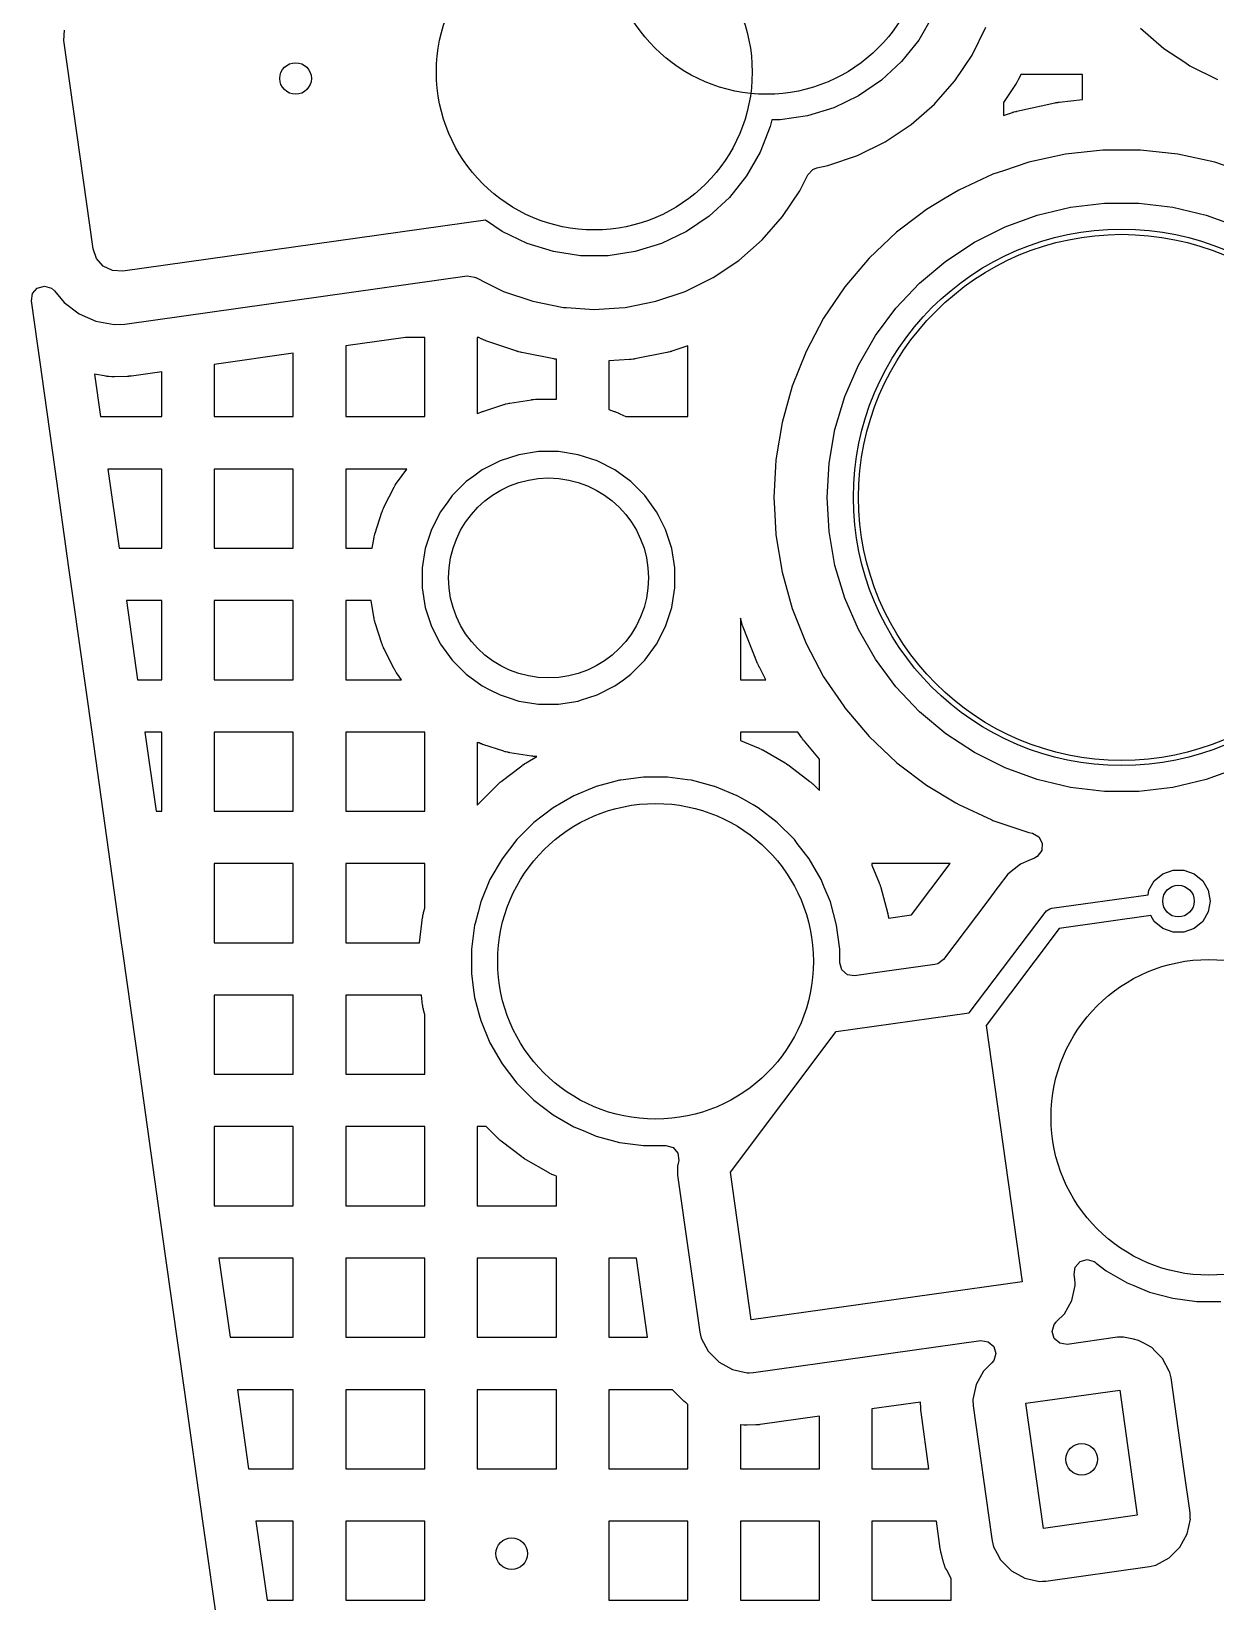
# Model space of a CAD drawing. Extents: x 2.49 to 8.57, y -5.87 to -1.87.
# Drawn here: x 2.625 to 3.068, y -4.273 to -3.685 of the extents above; entities that cross this region are included whole.
import ezdxf

# ---------------------------------------------------------------- set-up
doc = ezdxf.new("R2010")
doc.units = 0
doc.header["$MEASUREMENT"] = 0
doc.layers.add('BLACK', color=7, linetype='CONTINUOUS')

msp = doc.modelspace()

# ---------------------------------------------------------------- linework, layer by layer
at = {"layer": 'BLACK', "linetype": 'CONTINUOUS'}
for p, q in [((2.96195, -3.67931), (2.9568, -3.68823)), ((2.97677, -3.69381), (2.98191, -3.68339)), ((3.03982, -3.68371), (3.04856, -3.69137)), ((2.63699, -3.68835), (2.63721, -3.68452)), ((2.64795, -3.76632), (2.63699, -3.68835)), ((2.9568, -3.68823), (2.95038, -3.69628)), ((2.97032, -3.70347), (2.97677, -3.69381)), ((3.04856, -3.69137), (3.05631, -3.69655)), ((2.95038, -3.69628), (2.94283, -3.70328)), ((2.99504, -3.7011), (2.99422, -3.70277)), ((3.01812, -3.7011), (2.99504, -3.7011)), ((3.01812, -3.71051), (3.01812, -3.7011)), ((3.05631, -3.69655), (3.05821, -3.69782)), ((3.05821, -3.69782), (3.06863, -3.70296)), ((2.94283, -3.70328), (2.93433, -3.70908)), ((2.96324, -3.71154), (2.97032, -3.70347)), ((2.99325, -3.70444), (2.98851, -3.71154)), ((2.99334, -3.7043), (2.99325, -3.70444)), ((2.99351, -3.70403), (2.99334, -3.7043)), ((2.99359, -3.70389), (2.99351, -3.70403)), ((2.99391, -3.70334), (2.99359, -3.70389)), ((2.99399, -3.7032), (2.99391, -3.70334)), ((2.99414, -3.70291), (2.99399, -3.7032)), ((2.99422, -3.70277), (2.99414, -3.70291)), ((2.93433, -3.70908), (2.92505, -3.71355)), ((2.95393, -3.71986), (2.96266, -3.7122)), ((2.96266, -3.7122), (2.96324, -3.71154)), ((2.98851, -3.71154), (2.98851, -3.71644)), ((2.99346, -3.71486), (3.00774, -3.71172)), ((3.00774, -3.71172), (3.00787, -3.71169)), ((3.00787, -3.71169), (3.00813, -3.71164)), ((3.00813, -3.71164), (3.00826, -3.71162)), ((3.00826, -3.71162), (3.00879, -3.71154)), ((3.00879, -3.71154), (3.00892, -3.71152)), ((3.00892, -3.71152), (3.00918, -3.71148)), ((3.00918, -3.71148), (3.00931, -3.71146)), ((3.00931, -3.71146), (3.01812, -3.71051)), ((2.90184, -3.71812), (2.90129, -3.72052)), ((2.90503, -3.71812), (2.90184, -3.71812)), ((2.91521, -3.71659), (2.90503, -3.71812)), ((2.92505, -3.71355), (2.91521, -3.71659)), ((2.98851, -3.71644), (2.99193, -3.71529)), ((2.99193, -3.71529), (2.99205, -3.71525)), ((2.99205, -3.71525), (2.99231, -3.71517)), ((2.99231, -3.71517), (2.99243, -3.71513)), ((2.99243, -3.71513), (2.99295, -3.71499)), ((2.99295, -3.71499), (2.99307, -3.71496)), ((2.99307, -3.71496), (2.99333, -3.71489)), ((2.99333, -3.71489), (2.99346, -3.71486)), ((2.90129, -3.72052), (2.89753, -3.73011)), ((2.94427, -3.72631), (2.95393, -3.71986)), ((2.89753, -3.73011), (2.89238, -3.73903)), ((2.93386, -3.73145), (2.94427, -3.72631)), ((3.0117, -3.73093), (2.99794, -3.73396)), ((3.0257, -3.7294), (3.0117, -3.73093)), ((3.03979, -3.7294), (3.0257, -3.7294)), ((3.0257, -3.7294), (3.0257, -3.7294)), ((3.0538, -3.73093), (3.03979, -3.7294)), ((3.03979, -3.7294), (3.03979, -3.7294)), ((3.06756, -3.73396), (3.0538, -3.73093)), ((2.9153, -3.73863), (2.91716, -3.73661)), ((2.91716, -3.73661), (2.91872, -3.736)), ((2.91872, -3.736), (2.92286, -3.73518)), ((2.92286, -3.73518), (2.93386, -3.73145)), ((2.99794, -3.73396), (2.98854, -3.73712)), ((3.07364, -3.736), (3.06756, -3.73396)), ((2.89238, -3.73903), (2.88596, -3.74708)), ((2.91235, -3.74461), (2.9153, -3.73863)), ((2.98458, -3.73845), (2.97179, -3.74437)), ((2.98854, -3.73712), (2.98458, -3.73845)), ((2.98458, -3.73845), (2.98458, -3.73845)), ((2.98458, -3.73845), (2.98458, -3.73845)), ((2.88596, -3.74708), (2.87841, -3.75408)), ((2.9059, -3.75427), (2.91235, -3.74461)), ((2.96672, -3.74743), (2.95972, -3.75164)), ((2.97179, -3.74437), (2.96672, -3.74743)), ((2.97179, -3.74437), (2.97179, -3.74437)), ((2.87841, -3.75408), (2.8699, -3.75988)), ((2.89824, -3.763), (2.9059, -3.75427)), ((2.95705, -3.75367), (2.9485, -3.76016)), ((2.95972, -3.75164), (2.95705, -3.75367)), ((2.98909, -3.75812), (3.00113, -3.75374)), ((3.00113, -3.75374), (3.01361, -3.75078)), ((3.01361, -3.75078), (3.02634, -3.74929)), ((3.02634, -3.74929), (3.03916, -3.74929)), ((3.03916, -3.74929), (3.05189, -3.75078)), ((3.05189, -3.75078), (3.06437, -3.75374)), ((3.06437, -3.75374), (3.07641, -3.75812)), ((2.79477, -3.75563), (2.65906, -3.7747)), ((2.80101, -3.75988), (2.79477, -3.75563)), ((2.81028, -3.76435), (2.80101, -3.75988)), ((2.8699, -3.75988), (2.86063, -3.76435)), ((2.9485, -3.76016), (2.93827, -3.76985)), ((2.9485, -3.76016), (2.9485, -3.76016)), ((2.97763, -3.76388), (2.98909, -3.75812)), ((2.82012, -3.76738), (2.81028, -3.76435)), ((2.86063, -3.76435), (2.85079, -3.76738)), ((2.88951, -3.77066), (2.89824, -3.763)), ((2.96692, -3.77092), (2.97763, -3.76388)), ((2.64921, -3.76995), (2.64795, -3.76632)), ((2.65177, -3.77281), (2.64921, -3.76995)), ((2.83031, -3.76892), (2.82012, -3.76738)), ((2.8406, -3.76892), (2.83031, -3.76892)), ((2.85079, -3.76738), (2.8406, -3.76892)), ((2.87985, -3.77711), (2.88951, -3.77066)), ((2.93827, -3.76985), (2.92915, -3.78059)), ((2.9571, -3.77916), (2.96692, -3.77092)), ((2.65523, -3.77448), (2.65177, -3.77281)), ((2.65906, -3.7747), (2.65523, -3.77448)), ((2.65986, -3.79449), (2.78791, -3.77649)), ((2.78791, -3.77649), (2.79063, -3.77689)), ((2.79063, -3.77689), (2.79103, -3.7771)), ((2.79103, -3.7771), (2.79106, -3.77711)), ((2.79106, -3.77711), (2.79106, -3.77711)), ((2.79106, -3.77711), (2.79106, -3.77711)), ((2.79106, -3.77711), (2.79106, -3.77711)), ((2.79106, -3.77711), (2.79521, -3.77916)), ((2.86943, -3.78225), (2.87985, -3.77711)), ((2.62486, -3.78581), (2.62526, -3.78309)), ((2.62526, -3.78309), (2.62707, -3.78101)), ((2.62707, -3.78101), (2.62971, -3.78025)), ((2.62971, -3.78025), (2.63235, -3.78103)), ((2.63235, -3.78103), (2.63346, -3.78201)), ((2.63346, -3.78201), (2.63715, -3.78647)), ((2.79521, -3.77916), (2.80147, -3.78225)), ((2.80147, -3.78225), (2.81247, -3.78598)), ((2.85844, -3.78598), (2.86943, -3.78225)), ((2.92915, -3.78059), (2.92124, -3.79225)), ((2.92915, -3.78059), (2.92915, -3.78059)), ((2.9483, -3.78849), (2.9571, -3.77916)), ((2.62724, -3.80268), (2.62486, -3.78581)), ((2.63715, -3.78647), (2.63715, -3.78647)), ((2.63715, -3.78647), (2.63715, -3.78647)), ((2.63715, -3.78647), (2.64267, -3.79063)), ((2.81247, -3.78598), (2.82386, -3.78825)), ((2.82386, -3.78825), (2.82498, -3.78832)), ((2.82498, -3.78832), (2.83545, -3.78901)), ((2.83545, -3.78901), (2.84473, -3.7884)), ((2.83545, -3.78901), (2.83545, -3.78901)), ((2.83545, -3.78901), (2.83545, -3.78901)), ((2.84473, -3.7884), (2.84704, -3.78825)), ((2.84704, -3.78825), (2.85844, -3.78598)), ((2.94065, -3.79877), (2.9483, -3.78849)), ((2.64267, -3.79063), (2.649, -3.7934)), ((2.649, -3.7934), (2.65579, -3.79464)), ((2.65579, -3.79464), (2.65986, -3.79449)), ((2.92124, -3.79225), (2.91465, -3.8047)), ((2.92124, -3.79225), (2.92124, -3.79225)), ((2.76487, -3.79953), (2.74245, -3.80268)), ((2.77205, -3.79953), (2.76487, -3.79953)), ((2.77205, -3.82802), (2.77205, -3.79953)), ((2.79219, -3.79953), (2.79166, -3.79953)), ((2.79166, -3.79953), (2.79166, -3.82802)), ((2.79309, -3.79997), (2.79219, -3.79953)), ((2.79324, -3.80004), (2.79309, -3.79997)), ((2.79353, -3.80018), (2.79324, -3.80004)), ((2.79368, -3.80024), (2.79353, -3.80018)), ((2.79427, -3.80048), (2.79368, -3.80024)), ((2.79442, -3.80054), (2.79427, -3.80048)), ((2.79472, -3.80066), (2.79442, -3.80054)), ((2.79487, -3.80071), (2.79472, -3.80066)), ((2.80647, -3.80465), (2.79487, -3.80071)), ((2.93424, -3.80987), (2.94065, -3.79877)), ((2.62821, -3.8096), (2.62724, -3.80268)), ((2.72284, -3.80543), (2.69323, -3.8096)), ((2.72284, -3.82913), (2.72284, -3.80543)), ((2.74245, -3.80268), (2.74245, -3.82913)), ((2.80663, -3.8047), (2.80647, -3.80465)), ((2.80694, -3.80479), (2.80663, -3.8047)), ((2.80709, -3.80484), (2.80694, -3.80479)), ((2.80771, -3.805), (2.80709, -3.80484)), ((2.80786, -3.80504), (2.80771, -3.805)), ((2.80818, -3.80511), (2.80786, -3.80504)), ((2.80833, -3.80515), (2.80818, -3.80511)), ((2.82035, -3.80754), (2.80833, -3.80515)), ((2.86258, -3.80515), (2.85055, -3.80754)), ((2.86273, -3.80511), (2.86258, -3.80515)), ((2.86304, -3.80504), (2.86273, -3.80511)), ((2.8632, -3.805), (2.86304, -3.80504)), ((2.86382, -3.80484), (2.8632, -3.805)), ((2.86397, -3.80479), (2.86382, -3.80484)), ((2.86428, -3.8047), (2.86397, -3.80479)), ((2.86443, -3.80465), (2.86428, -3.8047)), ((2.87048, -3.8026), (2.86443, -3.80465)), ((2.87048, -3.82913), (2.87048, -3.8026)), ((2.91464, -3.8047), (2.90943, -3.81779)), ((2.91465, -3.8047), (2.91464, -3.8047)), ((2.62872, -3.81324), (2.62821, -3.8096)), ((2.67363, -3.81235), (2.66234, -3.81394)), ((2.67363, -3.82913), (2.67363, -3.81235)), ((2.69323, -3.8096), (2.69323, -3.82913)), ((2.82051, -3.80757), (2.82035, -3.80754)), ((2.82083, -3.80762), (2.82051, -3.80757)), ((2.82099, -3.80764), (2.82083, -3.80762)), ((2.82127, -3.80768), (2.82099, -3.80764)), ((2.82127, -3.8083), (2.82127, -3.80768)), ((2.82127, -3.82261), (2.82127, -3.8083)), ((2.84865, -3.80779), (2.84087, -3.8083)), ((2.84087, -3.8083), (2.84087, -3.8265)), ((2.84881, -3.80778), (2.84865, -3.80779)), ((2.84913, -3.80775), (2.84881, -3.80778)), ((2.84929, -3.80773), (2.84913, -3.80775)), ((2.84992, -3.80764), (2.84929, -3.80773)), ((2.85008, -3.80762), (2.84992, -3.80764)), ((2.8504, -3.80757), (2.85008, -3.80762)), ((2.85055, -3.80754), (2.8504, -3.80757)), ((2.92916, -3.82164), (2.93424, -3.80987)), ((2.63371, -3.84874), (2.62872, -3.81324)), ((2.6528, -3.81403), (2.64852, -3.81324)), ((2.64852, -3.81324), (2.65075, -3.82913)), ((2.65306, -3.81407), (2.6528, -3.81403)), ((2.6536, -3.81413), (2.65306, -3.81407)), ((2.65386, -3.81416), (2.6536, -3.81413)), ((2.65493, -3.81424), (2.65386, -3.81416)), ((2.6552, -3.81425), (2.65493, -3.81424)), ((2.65573, -3.81426), (2.6552, -3.81425)), ((2.656, -3.81425), (2.65573, -3.81426)), ((2.66085, -3.81407), (2.656, -3.81425)), ((2.66097, -3.81406), (2.66085, -3.81407)), ((2.66122, -3.81405), (2.66097, -3.81406)), ((2.66135, -3.81404), (2.66122, -3.81405)), ((2.66184, -3.81399), (2.66135, -3.81404)), ((2.66197, -3.81398), (2.66184, -3.81399)), ((2.66222, -3.81395), (2.66197, -3.81398)), ((2.66234, -3.81394), (2.66222, -3.81395)), ((2.90943, -3.81779), (2.90566, -3.83137)), ((2.90943, -3.81779), (2.90943, -3.81779)), ((2.79375, -3.82715), (2.80156, -3.82461)), ((2.80156, -3.82461), (2.80174, -3.82456)), ((2.80174, -3.82456), (2.80212, -3.82445)), ((2.80212, -3.82445), (2.8023, -3.8244)), ((2.8023, -3.8244), (2.80305, -3.82423)), ((2.80305, -3.82423), (2.80324, -3.82418)), ((2.80324, -3.82418), (2.80362, -3.82411)), ((2.80362, -3.82411), (2.80381, -3.82408)), ((2.80381, -3.82408), (2.81191, -3.82279)), ((2.81191, -3.82279), (2.81211, -3.82276)), ((2.81211, -3.82276), (2.81249, -3.82272)), ((2.81249, -3.82272), (2.81268, -3.8227)), ((2.81268, -3.8227), (2.81345, -3.82264)), ((2.81345, -3.82264), (2.81364, -3.82263)), ((2.81364, -3.82263), (2.81402, -3.82261)), ((2.81402, -3.82261), (2.81422, -3.82261)), ((2.81422, -3.82261), (2.82127, -3.82261)), ((2.92548, -3.83392), (2.92916, -3.82164)), ((2.65075, -3.82913), (2.67363, -3.82913)), ((2.69323, -3.82913), (2.72284, -3.82913)), ((2.74245, -3.82913), (2.77205, -3.82913)), ((2.77205, -3.82913), (2.77205, -3.82802)), ((2.79166, -3.82802), (2.79179, -3.82795)), ((2.79179, -3.82795), (2.79214, -3.82779)), ((2.79214, -3.82779), (2.79232, -3.82771)), ((2.79232, -3.82771), (2.79303, -3.82742)), ((2.79303, -3.82742), (2.79321, -3.82735)), ((2.79321, -3.82735), (2.79357, -3.82721)), ((2.79357, -3.82721), (2.79375, -3.82715)), ((2.84087, -3.8265), (2.84289, -3.82715)), ((2.84289, -3.82715), (2.84307, -3.82721)), ((2.84307, -3.82721), (2.84343, -3.82735)), ((2.84343, -3.82735), (2.84361, -3.82742)), ((2.84361, -3.82742), (2.84432, -3.82771)), ((2.84432, -3.82771), (2.8445, -3.82779)), ((2.8445, -3.82779), (2.84485, -3.82795)), ((2.84485, -3.82795), (2.84502, -3.82803)), ((2.84502, -3.82803), (2.84718, -3.82913)), ((2.84718, -3.82913), (2.87048, -3.82913)), ((2.90566, -3.83137), (2.90338, -3.84527)), ((2.90566, -3.83137), (2.90566, -3.83137)), ((2.92326, -3.84655), (2.92548, -3.83392)), ((2.8146, -3.84222), (2.80725, -3.84338)), ((2.82204, -3.84222), (2.8146, -3.84222)), ((2.8146, -3.84222), (2.8146, -3.84222)), ((2.82939, -3.84338), (2.82204, -3.84222)), ((2.82204, -3.84222), (2.82204, -3.84222)), ((2.80018, -3.84568), (2.79355, -3.84906)), ((2.80725, -3.84338), (2.80018, -3.84568)), ((2.83646, -3.84568), (2.82939, -3.84338)), ((2.84309, -3.84906), (2.83646, -3.84568)), ((2.90324, -3.84782), (2.90262, -3.85934)), ((2.90338, -3.84527), (2.90324, -3.84782)), ((2.90338, -3.84527), (2.90338, -3.84527)), ((2.90338, -3.84527), (2.90338, -3.84527)), ((2.92251, -3.85934), (2.92326, -3.84655)), ((2.63891, -3.88576), (2.63371, -3.84874)), ((2.67363, -3.84874), (2.65351, -3.84874)), ((2.65351, -3.84874), (2.65767, -3.87835)), ((2.67363, -3.87835), (2.67363, -3.84874)), ((2.72284, -3.84874), (2.69323, -3.84874)), ((2.69323, -3.84874), (2.69323, -3.87835)), ((2.72284, -3.87835), (2.72284, -3.84874)), ((2.76526, -3.84874), (2.74245, -3.84874)), ((2.74245, -3.84874), (2.74245, -3.87835)), ((2.76098, -3.85479), (2.76138, -3.85414)), ((2.76138, -3.85414), (2.76148, -3.85397)), ((2.76148, -3.85397), (2.7617, -3.85365)), ((2.7617, -3.85365), (2.76181, -3.8535)), ((2.76181, -3.8535), (2.76526, -3.84874)), ((2.78753, -3.85343), (2.78227, -3.85869)), ((2.79038, -3.85136), (2.78753, -3.85343)), ((2.78753, -3.85343), (2.78753, -3.85343)), ((2.78753, -3.85343), (2.78753, -3.85343)), ((2.79355, -3.84906), (2.79038, -3.85136)), ((2.84911, -3.85343), (2.84309, -3.84906)), ((2.85437, -3.85869), (2.84911, -3.85343)), ((2.75688, -3.86278), (2.7606, -3.85546)), ((2.7606, -3.85546), (2.76069, -3.85529)), ((2.76069, -3.85529), (2.76088, -3.85496)), ((2.76088, -3.85496), (2.76098, -3.85479)), ((2.78227, -3.85869), (2.7806, -3.86098)), ((2.78227, -3.85869), (2.78227, -3.85869)), ((2.78227, -3.85869), (2.78227, -3.85869)), ((2.85874, -3.86471), (2.85437, -3.85869)), ((2.90262, -3.85934), (2.90262, -3.85934)), ((2.90262, -3.85934), (2.90284, -3.86348)), ((2.92326, -3.87214), (2.92251, -3.85934)), ((2.75346, -3.87272), (2.75599, -3.86491)), ((2.75599, -3.86491), (2.75606, -3.86473)), ((2.75606, -3.86473), (2.75619, -3.86437)), ((2.75619, -3.86437), (2.75626, -3.86419)), ((2.75626, -3.86419), (2.75655, -3.86348)), ((2.75655, -3.86348), (2.75663, -3.8633)), ((2.75663, -3.8633), (2.75679, -3.86295)), ((2.75679, -3.86295), (2.75688, -3.86278)), ((2.7779, -3.86471), (2.77452, -3.87134)), ((2.7806, -3.86098), (2.7779, -3.86471)), ((2.85945, -3.86608), (2.85874, -3.86471)), ((2.90284, -3.86348), (2.90336, -3.87308)), ((2.77452, -3.87134), (2.77222, -3.87841)), ((2.86212, -3.87134), (2.85945, -3.86608)), ((2.86334, -3.87508), (2.86212, -3.87134)), ((2.86212, -3.87134), (2.86212, -3.87134)), ((2.86212, -3.87134), (2.86212, -3.87134)), ((2.75238, -3.87835), (2.75292, -3.87496)), ((2.75292, -3.87496), (2.75295, -3.87478)), ((2.75295, -3.87478), (2.75303, -3.8744)), ((2.75303, -3.8744), (2.75307, -3.87421)), ((2.75307, -3.87421), (2.75325, -3.87346)), ((2.75325, -3.87346), (2.75329, -3.87328)), ((2.75329, -3.87328), (2.7534, -3.8729)), ((2.7534, -3.8729), (2.75346, -3.87272)), ((2.86442, -3.87841), (2.86334, -3.87508)), ((2.90336, -3.87308), (2.90338, -3.87341)), ((2.90338, -3.87341), (2.90338, -3.87341)), ((2.90338, -3.87341), (2.90566, -3.88732)), ((2.92548, -3.88477), (2.92326, -3.87214)), ((2.65767, -3.87835), (2.67363, -3.87835)), ((2.69323, -3.87835), (2.72284, -3.87835)), ((2.74245, -3.87835), (2.75238, -3.87835)), ((2.77222, -3.87841), (2.77106, -3.88576)), ((2.86558, -3.88576), (2.86442, -3.87841)), ((2.64063, -3.89795), (2.63891, -3.88576)), ((2.77106, -3.88576), (2.77106, -3.8932)), ((2.86558, -3.8932), (2.86558, -3.88576)), ((2.90566, -3.88732), (2.90566, -3.88732)), ((2.90566, -3.88732), (2.90943, -3.90089)), ((2.92916, -3.89705), (2.92548, -3.88477)), ((2.77106, -3.8932), (2.77222, -3.90055)), ((2.86457, -3.89964), (2.86558, -3.8932)), ((2.64754, -3.94717), (2.64063, -3.89795)), ((2.67363, -3.89795), (2.66042, -3.89795)), ((2.66042, -3.89795), (2.66459, -3.92756)), ((2.67363, -3.92756), (2.67363, -3.89795)), ((2.72284, -3.89795), (2.69323, -3.89795)), ((2.69323, -3.89795), (2.69323, -3.92756)), ((2.72284, -3.92756), (2.72284, -3.89795)), ((2.75196, -3.89795), (2.74245, -3.89795)), ((2.74245, -3.89795), (2.74245, -3.92756)), ((2.75292, -3.90399), (2.75196, -3.89795)), ((2.77222, -3.90055), (2.77452, -3.90762)), ((2.86212, -3.90762), (2.86442, -3.90055)), ((2.86442, -3.90055), (2.86457, -3.89964)), ((2.90943, -3.90089), (2.90943, -3.90089)), ((2.90943, -3.90089), (2.91464, -3.91398)), ((2.93424, -3.90882), (2.92916, -3.89705)), ((2.75295, -3.90418), (2.75292, -3.90399)), ((2.75303, -3.90456), (2.75295, -3.90418)), ((2.75307, -3.90475), (2.75303, -3.90456)), ((2.75325, -3.9055), (2.75307, -3.90475)), ((2.75329, -3.90568), (2.75325, -3.9055)), ((2.7534, -3.90606), (2.75329, -3.90568)), ((2.75346, -3.90624), (2.7534, -3.90606)), ((2.75599, -3.91405), (2.75346, -3.90624)), ((2.89061, -3.9064), (2.89008, -3.90451)), ((2.89008, -3.90451), (2.89008, -3.92756)), ((2.89065, -3.90652), (2.89061, -3.9064)), ((2.89072, -3.90678), (2.89065, -3.90652)), ((2.89077, -3.90691), (2.89072, -3.90678)), ((2.89093, -3.90741), (2.89077, -3.90691)), ((2.77452, -3.90762), (2.77776, -3.91399)), ((2.85874, -3.91425), (2.86212, -3.90762)), ((2.89098, -3.90753), (2.89093, -3.90741)), ((2.89107, -3.90778), (2.89098, -3.90753)), ((2.89112, -3.90791), (2.89107, -3.90778)), ((2.89653, -3.92149), (2.89112, -3.90791)), ((2.94065, -3.91992), (2.93424, -3.90882)), ((2.75606, -3.91423), (2.75599, -3.91405)), ((2.75619, -3.91459), (2.75606, -3.91423)), ((2.75626, -3.91477), (2.75619, -3.91459)), ((2.75655, -3.91548), (2.75626, -3.91477)), ((2.75663, -3.91566), (2.75655, -3.91548)), ((2.75679, -3.91601), (2.75663, -3.91566)), ((2.75688, -3.91618), (2.75679, -3.91601)), ((2.7606, -3.9235), (2.75688, -3.91618)), ((2.77776, -3.91399), (2.7779, -3.91425)), ((2.7779, -3.91425), (2.78227, -3.92027)), ((2.85437, -3.92027), (2.85874, -3.91425)), ((2.91464, -3.91398), (2.91465, -3.91399)), ((2.91465, -3.91399), (2.92124, -3.92643)), ((2.76069, -3.92366), (2.7606, -3.9235)), ((2.76088, -3.924), (2.76069, -3.92366)), ((2.76098, -3.92417), (2.76088, -3.924)), ((2.76138, -3.92482), (2.76098, -3.92417)), ((2.76148, -3.92499), (2.76138, -3.92482)), ((2.78227, -3.92027), (2.78753, -3.92553)), ((2.84911, -3.92553), (2.85437, -3.92027)), ((2.89658, -3.92161), (2.89653, -3.92149)), ((2.89669, -3.92186), (2.89658, -3.92161)), ((2.89674, -3.92198), (2.89669, -3.92186)), ((2.89696, -3.92246), (2.89674, -3.92198)), ((2.89702, -3.92258), (2.89696, -3.92246)), ((2.89714, -3.92282), (2.89702, -3.92258)), ((2.8972, -3.92293), (2.89714, -3.92282)), ((2.89965, -3.92756), (2.8972, -3.92293)), ((2.9483, -3.9302), (2.94065, -3.91992)), ((2.66459, -3.92756), (2.67363, -3.92756)), ((2.69323, -3.92756), (2.72284, -3.92756)), ((2.74245, -3.92756), (2.76333, -3.92756)), ((2.7617, -3.92531), (2.76148, -3.92499)), ((2.76181, -3.92546), (2.7617, -3.92531)), ((2.76333, -3.92756), (2.76181, -3.92546)), ((2.78753, -3.92553), (2.79355, -3.9299)), ((2.79355, -3.9299), (2.79642, -3.93137)), ((2.83646, -3.93328), (2.84309, -3.9299)), ((2.84309, -3.9299), (2.84632, -3.92756)), ((2.84632, -3.92756), (2.84911, -3.92553)), ((2.89008, -3.92756), (2.89965, -3.92756)), ((2.92124, -3.92643), (2.92124, -3.92643)), ((2.92124, -3.92643), (2.92124, -3.92643)), ((2.92124, -3.92643), (2.92873, -3.93748)), ((2.9571, -3.93953), (2.9483, -3.9302)), ((2.79642, -3.93137), (2.80018, -3.93328)), ((2.80018, -3.93328), (2.80018, -3.93328)), ((2.80018, -3.93328), (2.80018, -3.93328)), ((2.80018, -3.93328), (2.80316, -3.93425)), ((2.80316, -3.93425), (2.80725, -3.93558)), ((2.80725, -3.93558), (2.8146, -3.93674)), ((2.82204, -3.93674), (2.82939, -3.93558)), ((2.82939, -3.93558), (2.8303, -3.93528)), ((2.8303, -3.93528), (2.83646, -3.93328)), ((2.8146, -3.93674), (2.8146, -3.93674)), ((2.8146, -3.93674), (2.82204, -3.93674)), ((2.92873, -3.93748), (2.92915, -3.9381)), ((2.92915, -3.9381), (2.92915, -3.9381)), ((2.92915, -3.9381), (2.93827, -3.94884)), ((2.96692, -3.94777), (2.9571, -3.93953)), ((2.65862, -4.02598), (2.64754, -3.94717)), ((2.67363, -3.94717), (2.66734, -3.94717)), ((2.66734, -3.94717), (2.6715, -3.97677)), ((2.67363, -3.97677), (2.67363, -3.94717)), ((2.72284, -3.94717), (2.69323, -3.94717)), ((2.69323, -3.94717), (2.69323, -3.97677)), ((2.72284, -3.97677), (2.72284, -3.94717)), ((2.77205, -3.94717), (2.74245, -3.94717)), ((2.74245, -3.94717), (2.74245, -3.97677)), ((2.77205, -3.95026), (2.77205, -3.94717)), ((2.91161, -3.94717), (2.89008, -3.94717)), ((2.89008, -3.94717), (2.89008, -3.95026)), ((2.91307, -3.94932), (2.91161, -3.94717)), ((2.97763, -3.95481), (2.96692, -3.94777)), ((2.77205, -3.97452), (2.77205, -3.95026)), ((2.79179, -3.95101), (2.79166, -3.95094)), ((2.79166, -3.95094), (2.79166, -3.97452)), ((2.79214, -3.95117), (2.79179, -3.95101)), ((2.79232, -3.95125), (2.79214, -3.95117)), ((2.79303, -3.95154), (2.79232, -3.95125)), ((2.79321, -3.95161), (2.79303, -3.95154)), ((2.79357, -3.95175), (2.79321, -3.95161)), ((2.79375, -3.95181), (2.79357, -3.95175)), ((2.80156, -3.95435), (2.79375, -3.95181)), ((2.89008, -3.95026), (2.89671, -3.95301)), ((2.89671, -3.95301), (2.89685, -3.95307)), ((2.89685, -3.95307), (2.89715, -3.9532)), ((2.89715, -3.9532), (2.89729, -3.95327)), ((2.89729, -3.95327), (2.89787, -3.95356)), ((2.89787, -3.95356), (2.89801, -3.95363)), ((2.89801, -3.95363), (2.89829, -3.95378)), ((2.89829, -3.95378), (2.89843, -3.95386)), ((2.89843, -3.95386), (2.90681, -3.9587)), ((2.91315, -3.94943), (2.91307, -3.94932)), ((2.9133, -3.94964), (2.91315, -3.94943)), ((2.91338, -3.94975), (2.9133, -3.94964)), ((2.9137, -3.95017), (2.91338, -3.94975)), ((2.91378, -3.95028), (2.9137, -3.95017)), ((2.91395, -3.95048), (2.91378, -3.95028)), ((2.91404, -3.95059), (2.91395, -3.95048)), ((2.91969, -3.95724), (2.91404, -3.95059)), ((2.93827, -3.94884), (2.93827, -3.94884)), ((2.93827, -3.94884), (2.9485, -3.95853)), ((2.80063, -3.96566), (2.80831, -3.95977)), ((2.80174, -3.9544), (2.80156, -3.95435)), ((2.80212, -3.95451), (2.80174, -3.9544)), ((2.8023, -3.95455), (2.80212, -3.95451)), ((2.80305, -3.95473), (2.8023, -3.95455)), ((2.80324, -3.95478), (2.80305, -3.95473)), ((2.80362, -3.95485), (2.80324, -3.95478)), ((2.80381, -3.95488), (2.80362, -3.95485)), ((2.81191, -3.95617), (2.80381, -3.95488)), ((2.80831, -3.95977), (2.80844, -3.95967)), ((2.80844, -3.95967), (2.8087, -3.95948)), ((2.8087, -3.95948), (2.80883, -3.95939)), ((2.80883, -3.95939), (2.80937, -3.95903)), ((2.80937, -3.95903), (2.8095, -3.95895)), ((2.8095, -3.95895), (2.80977, -3.95878)), ((2.80977, -3.95878), (2.80991, -3.9587)), ((2.80991, -3.9587), (2.81398, -3.95634)), ((2.81211, -3.9562), (2.81191, -3.95617)), ((2.81249, -3.95624), (2.81211, -3.9562)), ((2.81268, -3.95626), (2.81249, -3.95624)), ((2.81345, -3.95632), (2.81268, -3.95626)), ((2.81364, -3.95633), (2.81345, -3.95632)), ((2.81398, -3.95634), (2.81364, -3.95633)), ((2.90681, -3.9587), (2.90695, -3.95878)), ((2.90695, -3.95878), (2.90722, -3.95895)), ((2.90722, -3.95895), (2.90736, -3.95903)), ((2.90736, -3.95903), (2.90789, -3.95939)), ((2.90789, -3.95939), (2.90802, -3.95948)), ((2.90802, -3.95948), (2.90828, -3.95967)), ((2.90828, -3.95967), (2.90841, -3.95977)), ((2.90841, -3.95977), (2.91609, -3.96566)), ((2.91969, -3.96908), (2.91969, -3.95724)), ((2.9485, -3.95853), (2.9485, -3.95853)), ((2.9485, -3.95853), (2.9485, -3.95853)), ((2.9485, -3.95853), (2.94914, -3.95901)), ((2.94914, -3.95901), (2.95972, -3.96705)), ((2.98909, -3.96056), (2.97763, -3.95481)), ((2.80026, -3.96596), (2.80051, -3.96575)), ((2.80051, -3.96575), (2.80063, -3.96566)), ((2.84489, -3.9652), (2.8412, -3.96619)), ((2.84532, -3.96515), (2.84489, -3.9652)), ((2.85384, -3.96402), (2.84532, -3.96515)), ((2.86288, -3.96402), (2.85384, -3.96402)), ((2.85384, -3.96402), (2.85384, -3.96402)), ((2.87034, -3.96501), (2.86288, -3.96402)), ((2.86288, -3.96402), (2.86288, -3.96402)), ((2.87184, -3.9652), (2.87034, -3.96501)), ((2.88035, -3.96749), (2.87184, -3.9652)), ((2.91609, -3.96566), (2.91621, -3.96575)), ((2.91621, -3.96575), (2.91646, -3.96596)), ((3.00113, -3.96495), (2.98909, -3.96056)), ((3.01361, -3.96791), (3.00113, -3.96495)), ((3.06437, -3.96495), (3.05189, -3.96791)), ((3.07641, -3.96056), (3.06437, -3.96495)), ((2.79235, -3.97377), (2.79919, -3.96692)), ((2.79919, -3.96692), (2.7993, -3.96681)), ((2.7993, -3.96681), (2.79954, -3.96659)), ((2.79954, -3.96659), (2.79966, -3.96649)), ((2.79966, -3.96649), (2.80014, -3.96606)), ((2.80014, -3.96606), (2.80026, -3.96596)), ((2.82781, -3.971), (2.81999, -3.97552)), ((2.82782, -3.971), (2.82781, -3.971)), ((2.83616, -3.96754), (2.82782, -3.971)), ((2.8412, -3.96619), (2.83616, -3.96754)), ((2.88056, -3.96754), (2.88035, -3.96749)), ((2.88891, -3.971), (2.88056, -3.96754)), ((2.89071, -3.97204), (2.88891, -3.971)), ((2.88891, -3.971), (2.88891, -3.971)), ((2.91646, -3.96596), (2.91658, -3.96606)), ((2.91658, -3.96606), (2.91707, -3.96649)), ((2.91707, -3.96649), (2.91719, -3.96659)), ((2.91719, -3.96659), (2.91742, -3.96681)), ((2.91742, -3.96681), (2.91754, -3.96692)), ((2.91754, -3.96692), (2.91969, -3.96908)), ((2.95972, -3.96705), (2.97065, -3.97363)), ((3.02634, -3.96939), (3.01361, -3.96791)), ((3.03916, -3.96939), (3.02634, -3.96939)), ((3.05189, -3.96791), (3.03916, -3.96939)), ((2.6715, -3.97677), (2.67363, -3.97677)), ((2.69323, -3.97677), (2.72284, -3.97677)), ((2.74245, -3.97677), (2.77205, -3.97677)), ((2.77205, -3.97677), (2.77205, -3.97452)), ((2.79166, -3.97452), (2.79191, -3.97424)), ((2.79191, -3.97424), (2.79201, -3.97412)), ((2.79201, -3.97412), (2.79223, -3.97388)), ((2.79223, -3.97388), (2.79235, -3.97377)), ((2.81999, -3.97552), (2.81282, -3.98102)), ((2.89484, -3.97443), (2.89071, -3.97204)), ((2.89673, -3.97552), (2.89484, -3.97443)), ((2.9039, -3.98102), (2.89673, -3.97552)), ((2.97065, -3.97363), (2.97179, -3.97432)), ((2.97179, -3.97432), (2.97179, -3.97432)), ((2.97179, -3.97432), (2.98419, -3.98005)), ((2.81282, -3.98102), (2.80644, -3.9874)), ((2.91029, -3.9874), (2.9039, -3.98102)), ((2.9039, -3.98102), (2.9039, -3.98102)), ((2.98419, -3.98005), (2.98458, -3.98023)), ((2.98458, -3.98023), (2.99794, -3.98473)), ((2.80644, -3.9874), (2.80094, -3.99457)), ((2.91139, -3.98884), (2.91029, -3.9874)), ((2.91029, -3.9874), (2.91029, -3.9874)), ((2.91029, -3.9874), (2.91029, -3.9874)), ((2.91579, -3.99457), (2.91139, -3.98884)), ((2.99794, -3.98473), (2.99931, -3.98503)), ((2.99931, -3.98503), (3.00172, -3.98636)), ((3.00172, -3.98636), (3.00303, -3.98878)), ((3.00303, -3.98878), (3.00283, -3.99152)), ((2.80094, -3.99457), (2.79642, -4.00239)), ((2.9172, -3.99701), (2.91579, -3.99457)), ((2.91579, -3.99457), (2.91579, -3.99457)), ((2.91579, -3.99457), (2.91579, -3.99457)), ((2.99796, -3.99523), (2.99509, -3.99645)), ((3.00016, -3.9943), (2.99796, -3.99523)), ((2.99796, -3.99523), (2.99796, -3.99523)), ((3.00117, -3.99372), (3.00016, -3.9943)), ((3.00283, -3.99152), (3.00117, -3.99372)), ((2.72284, -3.99638), (2.69323, -3.99638)), ((2.69323, -3.99638), (2.69323, -4.02598)), ((2.72284, -4.02598), (2.72284, -3.99638)), ((2.77205, -3.99638), (2.74245, -3.99638)), ((2.74245, -3.99638), (2.74245, -4.02598)), ((2.77205, -4.01302), (2.77205, -3.99638)), ((2.9203, -4.00239), (2.9172, -3.99701)), ((2.96858, -3.99638), (2.9393, -3.99638)), ((2.9393, -3.99638), (2.9393, -3.99701)), ((2.9393, -3.99701), (2.942, -4.00353)), ((2.95412, -4.01557), (2.96858, -3.99638)), ((2.99019, -4.00028), (2.98655, -4.00511)), ((2.99489, -3.99661), (2.99019, -4.00028)), ((2.99019, -4.00028), (2.99019, -4.00028)), ((2.99509, -3.99645), (2.99489, -3.99661)), ((2.99509, -3.99645), (2.99509, -3.99645)), ((2.99509, -3.99645), (2.99509, -3.99645)), ((3.04493, -4.00283), (3.04808, -4.00019)), ((3.04808, -4.00019), (3.05193, -3.99879)), ((3.05193, -3.99879), (3.05603, -3.99879)), ((3.05603, -3.99879), (3.05989, -4.00019)), ((3.05989, -4.00019), (3.06303, -4.00283)), ((2.79642, -4.00239), (2.79296, -4.01074)), ((2.79642, -4.00239), (2.79642, -4.00239)), ((2.92144, -4.00515), (2.9203, -4.00239)), ((2.9203, -4.00239), (2.9203, -4.00239)), ((2.9203, -4.00239), (2.9203, -4.00239)), ((2.92376, -4.01074), (2.92144, -4.00515)), ((2.942, -4.00353), (2.94206, -4.00368)), ((2.94206, -4.00368), (2.94217, -4.00398)), ((2.94217, -4.00398), (2.94222, -4.00413)), ((2.94222, -4.00413), (2.94243, -4.00474)), ((2.94243, -4.00474), (2.94248, -4.00489)), ((2.94248, -4.00489), (2.94257, -4.0052)), ((2.94257, -4.0052), (2.94262, -4.00536)), ((2.94262, -4.00536), (2.94512, -4.0147)), ((2.98644, -4.00525), (2.98266, -4.01028)), ((2.98645, -4.00525), (2.98644, -4.00525)), ((2.98644, -4.00525), (2.98644, -4.00525)), ((2.98655, -4.00512), (2.98645, -4.00525)), ((2.98655, -4.00511), (2.98655, -4.00512)), ((3.04259, -4.00804), (3.04288, -4.00638)), ((3.04288, -4.00638), (3.04493, -4.00283)), ((3.06303, -4.00283), (3.06508, -4.00638)), ((3.06508, -4.00638), (3.06579, -4.01042)), ((2.79296, -4.01074), (2.79194, -4.01454)), ((2.9261, -4.01947), (2.92376, -4.01074)), ((2.98266, -4.01028), (2.96611, -4.03224)), ((3.00665, -4.01309), (3.04259, -4.00804)), ((3.06579, -4.01042), (3.06508, -4.01446)), ((2.76999, -4.02598), (2.77123, -4.01659)), ((2.77123, -4.01659), (2.77125, -4.01643)), ((2.77125, -4.01643), (2.7713, -4.01611)), ((2.7713, -4.01611), (2.77133, -4.01596)), ((2.77133, -4.01596), (2.77146, -4.01533)), ((2.77146, -4.01533), (2.77149, -4.01517)), ((2.77149, -4.01517), (2.77156, -4.01486)), ((2.77156, -4.01486), (2.7716, -4.0147)), ((2.7716, -4.0147), (2.77205, -4.01302)), ((2.79081, -4.01876), (2.79062, -4.01947)), ((2.79194, -4.01454), (2.79081, -4.01876)), ((2.94512, -4.0147), (2.94516, -4.01486)), ((2.94516, -4.01486), (2.94523, -4.01517)), ((2.94523, -4.01517), (2.94527, -4.01533)), ((2.94527, -4.01533), (2.94539, -4.01596)), ((2.94539, -4.01596), (2.94542, -4.01611)), ((2.94542, -4.01611), (2.94547, -4.01643)), ((2.94547, -4.01643), (2.9455, -4.01659)), ((2.9455, -4.01659), (2.94552, -4.01678)), ((2.94552, -4.01678), (2.95412, -4.01557)), ((2.97572, -4.05223), (3.00405, -4.01462)), ((3.00405, -4.01462), (3.00458, -4.01406)), ((3.00458, -4.01406), (3.0059, -4.01328)), ((3.0059, -4.01328), (3.00665, -4.01309)), ((3.04368, -4.01584), (3.00936, -4.02067)), ((3.04493, -4.01801), (3.04368, -4.01584)), ((3.04808, -4.02065), (3.04493, -4.01801)), ((3.06303, -4.01801), (3.05989, -4.02065)), ((3.06508, -4.01446), (3.06303, -4.01801)), ((2.79062, -4.01947), (2.78944, -4.02842)), ((2.79062, -4.01947), (2.79062, -4.01947)), ((2.92716, -4.02751), (2.9261, -4.01947)), ((3.00936, -4.02067), (2.982, -4.05697)), ((3.05193, -4.02205), (3.04808, -4.02065)), ((3.05603, -4.02205), (3.05193, -4.02205)), ((3.05989, -4.02065), (3.05603, -4.02205)), ((2.65896, -4.02842), (2.65862, -4.02598)), ((2.66554, -4.0752), (2.65896, -4.02842)), ((2.69323, -4.02598), (2.72284, -4.02598)), ((2.74245, -4.02598), (2.76999, -4.02598)), ((2.78944, -4.02842), (2.78944, -4.03746)), ((2.92728, -4.02842), (2.92716, -4.02751)), ((2.92728, -4.03352), (2.92728, -4.02842)), ((2.92728, -4.02842), (2.92728, -4.02842)), ((2.92805, -4.03615), (2.92728, -4.03352)), ((2.93012, -4.03796), (2.92805, -4.03615)), ((2.96289, -4.03413), (2.94315, -4.03691)), ((2.9639, -4.03388), (2.96289, -4.03413)), ((2.96611, -4.03224), (2.9639, -4.03388)), ((2.78944, -4.03746), (2.79014, -4.04273)), ((2.93284, -4.03836), (2.93012, -4.03796)), ((2.94315, -4.03691), (2.93284, -4.03836)), ((2.72284, -4.04559), (2.69323, -4.04559)), ((2.69323, -4.04559), (2.69323, -4.0752)), ((2.72284, -4.0752), (2.72284, -4.04559)), ((2.77074, -4.04559), (2.74245, -4.04559)), ((2.74245, -4.04559), (2.74245, -4.0752)), ((2.77123, -4.04929), (2.77074, -4.04559)), ((2.79014, -4.04273), (2.79062, -4.04642)), ((2.79062, -4.04642), (2.79237, -4.05295)), ((2.77125, -4.04945), (2.77123, -4.04929)), ((2.7713, -4.04977), (2.77125, -4.04945)), ((2.77133, -4.04993), (2.7713, -4.04977)), ((2.77146, -4.05056), (2.77133, -4.04993)), ((2.77149, -4.05071), (2.77146, -4.05056)), ((2.77156, -4.05102), (2.77149, -4.05071)), ((2.7716, -4.05118), (2.77156, -4.05102)), ((2.77205, -4.05286), (2.7716, -4.05118)), ((2.77205, -4.0752), (2.77205, -4.05286)), ((2.79237, -4.05295), (2.79296, -4.05514)), ((2.92598, -4.05922), (2.97572, -4.05223)), ((2.79296, -4.05514), (2.79642, -4.06349)), ((2.88634, -4.11182), (2.92598, -4.05922)), ((2.982, -4.05697), (2.99547, -4.15282)), ((2.79642, -4.06349), (2.79642, -4.06349)), ((2.79642, -4.06349), (2.80094, -4.07131)), ((2.80094, -4.07131), (2.80644, -4.07848)), ((2.67245, -4.12441), (2.66554, -4.0752)), ((2.69323, -4.0752), (2.72284, -4.0752)), ((2.74245, -4.0752), (2.77205, -4.0752)), ((2.80644, -4.07848), (2.80644, -4.07848)), ((2.80644, -4.07848), (2.81282, -4.08487)), ((2.81282, -4.08487), (2.81282, -4.08487)), ((2.81282, -4.08487), (2.81999, -4.09037)), ((2.72284, -4.0948), (2.69323, -4.0948)), ((2.69323, -4.0948), (2.69323, -4.12441)), ((2.72284, -4.12441), (2.72284, -4.0948)), ((2.77205, -4.0948), (2.74245, -4.0948)), ((2.74245, -4.0948), (2.74245, -4.12441)), ((2.77205, -4.12441), (2.77205, -4.0948)), ((2.79503, -4.0948), (2.79166, -4.0948)), ((2.79166, -4.0948), (2.79166, -4.12441)), ((2.79919, -4.09896), (2.79503, -4.0948)), ((2.81999, -4.09037), (2.81999, -4.09037)), ((2.81999, -4.09037), (2.81999, -4.09037)), ((2.81999, -4.09037), (2.82782, -4.09488)), ((2.82782, -4.09488), (2.82782, -4.09488)), ((2.82782, -4.09488), (2.82782, -4.09488)), ((2.82782, -4.09488), (2.83127, -4.09631)), ((2.7993, -4.09907), (2.79919, -4.09896)), ((2.79954, -4.09929), (2.7993, -4.09907)), ((2.79966, -4.0994), (2.79954, -4.09929)), ((2.80014, -4.09982), (2.79966, -4.0994)), ((2.80026, -4.09992), (2.80014, -4.09982)), ((2.80051, -4.10013), (2.80026, -4.09992)), ((2.80063, -4.10023), (2.80051, -4.10013)), ((2.80831, -4.10612), (2.80063, -4.10023)), ((2.83127, -4.09631), (2.83616, -4.09834)), ((2.83616, -4.09834), (2.84489, -4.10068)), ((2.84489, -4.10068), (2.85384, -4.10186)), ((2.80844, -4.10621), (2.80831, -4.10612)), ((2.8087, -4.1064), (2.80844, -4.10621)), ((2.80883, -4.10649), (2.8087, -4.1064)), ((2.80937, -4.10685), (2.80883, -4.10649)), ((2.8095, -4.10693), (2.80937, -4.10685)), ((2.80977, -4.1071), (2.8095, -4.10693)), ((2.85384, -4.10186), (2.85385, -4.10186)), ((2.85385, -4.10186), (2.86226, -4.10186)), ((2.86226, -4.10186), (2.8649, -4.10263)), ((2.8649, -4.10263), (2.8667, -4.10471)), ((2.8667, -4.10471), (2.8671, -4.10744)), ((2.80991, -4.10719), (2.80977, -4.1071)), ((2.81829, -4.11202), (2.80991, -4.10719)), ((2.81843, -4.1121), (2.81829, -4.11202)), ((2.81871, -4.11225), (2.81843, -4.1121)), ((2.81886, -4.11233), (2.81871, -4.11225)), ((2.81943, -4.11261), (2.81886, -4.11233)), ((2.81958, -4.11268), (2.81943, -4.11261)), ((2.81987, -4.11281), (2.81958, -4.11268)), ((2.82002, -4.11287), (2.81987, -4.11281)), ((2.86699, -4.10796), (2.86656, -4.10963)), ((2.86656, -4.10963), (2.86661, -4.11297)), ((2.8671, -4.10744), (2.86699, -4.10796)), ((2.89411, -4.16707), (2.88634, -4.11182)), ((2.82127, -4.11339), (2.82002, -4.11287)), ((2.82127, -4.12441), (2.82127, -4.11339)), ((2.86661, -4.11297), (2.87486, -4.17168)), ((2.67521, -4.14402), (2.67245, -4.12441)), ((2.69323, -4.12441), (2.72284, -4.12441)), ((2.74245, -4.12441), (2.77205, -4.12441)), ((2.79166, -4.12441), (2.82127, -4.12441)), ((2.68212, -4.19323), (2.67521, -4.14402)), ((2.72284, -4.14402), (2.69501, -4.14402)), ((2.69501, -4.14402), (2.69917, -4.17362)), ((2.72284, -4.17362), (2.72284, -4.14402)), ((2.77205, -4.14402), (2.74245, -4.14402)), ((2.74245, -4.14402), (2.74245, -4.17362)), ((2.77205, -4.17362), (2.77205, -4.14402)), ((2.82127, -4.14402), (2.79166, -4.14402)), ((2.79166, -4.14402), (2.79166, -4.17362)), ((2.82127, -4.17362), (2.82127, -4.14402)), ((2.85117, -4.14402), (2.84087, -4.14402)), ((2.84087, -4.14402), (2.84087, -4.17362)), ((2.85533, -4.17362), (2.85117, -4.14402)), ((3.01499, -4.15008), (3.01539, -4.14736)), ((3.01539, -4.14736), (3.0172, -4.14529)), ((3.0172, -4.14529), (3.01984, -4.14452)), ((3.01984, -4.14452), (3.02247, -4.1453)), ((3.02247, -4.1453), (3.02279, -4.14553)), ((3.02279, -4.14553), (3.02318, -4.14583)), ((3.02318, -4.14583), (3.02698, -4.14874)), ((2.99547, -4.15282), (2.89411, -4.16707)), ((3.01525, -4.15194), (3.01499, -4.15008)), ((3.0153, -4.15339), (3.01525, -4.15194)), ((3.01532, -4.15421), (3.0153, -4.15339)), ((3.02698, -4.14874), (3.02698, -4.14874)), ((3.02698, -4.14874), (3.02698, -4.14874)), ((3.02698, -4.14874), (3.0348, -4.15326)), ((3.0348, -4.15326), (3.0348, -4.15326)), ((3.0348, -4.15326), (3.0348, -4.15326)), ((3.0348, -4.15326), (3.03733, -4.1543)), ((3.01137, -4.1648), (3.0141, -4.15984)), ((3.0141, -4.15984), (3.01533, -4.1543)), ((3.01533, -4.1543), (3.01532, -4.15421)), ((3.03733, -4.1543), (3.04315, -4.15672)), ((3.04315, -4.15672), (3.05188, -4.15905)), ((3.05188, -4.15905), (3.06083, -4.16023)), ((3.00838, -4.16777), (3.01137, -4.1648)), ((3.06083, -4.16023), (3.06083, -4.16023)), ((3.06083, -4.16023), (3.06987, -4.16023)), ((3.00673, -4.17143), (3.00752, -4.16879)), ((3.0075, -4.17407), (3.00673, -4.17143)), ((3.00752, -4.16879), (3.00817, -4.16798)), ((3.00817, -4.16798), (3.00838, -4.16777)), ((2.69917, -4.17362), (2.72284, -4.17362)), ((2.74245, -4.17362), (2.77205, -4.17362)), ((2.79166, -4.17362), (2.82127, -4.17362)), ((2.84087, -4.17362), (2.85533, -4.17362)), ((2.87486, -4.17168), (2.87486, -4.17168)), ((2.87486, -4.17168), (2.87543, -4.17396)), ((2.87543, -4.17396), (2.87807, -4.17883)), ((2.89498, -4.18684), (2.98008, -4.17488)), ((2.98008, -4.17488), (2.98281, -4.17528)), ((2.98281, -4.17528), (2.98488, -4.17709)), ((2.98488, -4.17709), (2.98565, -4.17973)), ((3.00957, -4.17588), (3.0075, -4.17407)), ((3.01229, -4.17628), (3.00957, -4.17588)), ((3.03111, -4.17363), (3.01229, -4.17628)), ((3.03112, -4.17363), (3.03111, -4.17363)), ((3.03347, -4.17356), (3.03112, -4.17363)), ((3.03716, -4.17437), (3.03347, -4.17356)), ((3.03347, -4.17356), (3.03347, -4.17356)), ((3.03901, -4.17478), (3.03716, -4.17437)), ((3.04101, -4.17588), (3.03901, -4.17478)), ((3.04397, -4.17751), (3.04101, -4.17588)), ((2.87807, -4.17883), (2.87813, -4.17895)), ((2.87813, -4.17895), (2.88213, -4.18297)), ((2.88213, -4.18297), (2.88709, -4.1857)), ((2.9842, -4.18318), (2.981, -4.18636)), ((2.98486, -4.18237), (2.9842, -4.18318)), ((2.98565, -4.17973), (2.98486, -4.18237)), ((3.04523, -4.17878), (3.04397, -4.17751)), ((3.04397, -4.17751), (3.04397, -4.17751)), ((3.04397, -4.17751), (3.04397, -4.17751)), ((3.04797, -4.18153), (3.04523, -4.17878)), ((3.05067, -4.18651), (3.04797, -4.18153)), ((2.88709, -4.1857), (2.89263, -4.18692)), ((2.89263, -4.18692), (2.89336, -4.18689)), ((2.89263, -4.18692), (2.89263, -4.18692)), ((2.89263, -4.18692), (2.89263, -4.18692)), ((2.89336, -4.18689), (2.89498, -4.18684)), ((2.981, -4.18636), (2.97827, -4.19132)), ((2.981, -4.18636), (2.981, -4.18636)), ((3.05075, -4.18684), (3.05067, -4.18651)), ((3.05067, -4.18651), (3.05067, -4.18651)), ((3.05067, -4.18651), (3.05067, -4.18651)), ((3.05124, -4.1888), (3.05075, -4.18684)), ((3.05602, -4.22284), (3.05124, -4.1888)), ((2.68904, -4.24244), (2.68212, -4.19323)), ((2.72284, -4.19323), (2.70192, -4.19323)), ((2.70192, -4.19323), (2.70608, -4.22284)), ((2.72284, -4.22284), (2.72284, -4.19323)), ((2.77205, -4.19323), (2.74245, -4.19323)), ((2.74245, -4.19323), (2.74245, -4.22284)), ((2.77205, -4.22284), (2.77205, -4.19323)), ((2.82127, -4.19323), (2.79166, -4.19323)), ((2.79166, -4.19323), (2.79166, -4.22284)), ((2.82127, -4.22284), (2.82127, -4.19323)), ((2.86469, -4.19323), (2.84087, -4.19323)), ((2.84087, -4.19323), (2.84087, -4.22284)), ((2.86871, -4.19728), (2.86469, -4.19323)), ((2.97827, -4.19132), (2.97705, -4.19686)), ((2.97827, -4.19132), (2.97827, -4.19132)), ((2.9969, -4.19834), (3.03199, -4.19341)), ((3.03199, -4.19341), (3.03857, -4.24019)), ((2.86897, -4.19752), (2.86871, -4.19728)), ((2.8695, -4.19798), (2.86897, -4.19752)), ((2.86977, -4.1982), (2.8695, -4.19798)), ((2.87048, -4.19874), (2.86977, -4.1982)), ((2.87048, -4.20041), (2.87048, -4.19874)), ((2.87048, -4.20637), (2.87048, -4.20041)), ((2.95747, -4.19786), (2.9393, -4.20041)), ((2.9393, -4.20041), (2.9393, -4.22284)), ((2.95754, -4.20012), (2.95747, -4.19786)), ((2.95755, -4.20025), (2.95754, -4.20012)), ((2.95756, -4.20051), (2.95755, -4.20025)), ((2.95757, -4.20064), (2.95756, -4.20051)), ((2.95762, -4.20116), (2.95757, -4.20064)), ((2.97705, -4.19686), (2.97705, -4.19686)), ((2.97705, -4.19686), (2.97713, -4.19922)), ((2.97713, -4.19922), (2.97713, -4.19922)), ((2.97713, -4.19922), (2.97713, -4.19922)), ((2.97713, -4.19922), (2.98401, -4.24816)), ((3.00348, -4.24512), (2.9969, -4.19834)), ((2.87048, -4.22284), (2.87048, -4.20637)), ((2.89021, -4.20638), (2.89008, -4.20637)), ((2.89008, -4.20637), (2.89008, -4.22284)), ((2.89143, -4.2065), (2.89021, -4.20638)), ((2.89173, -4.20652), (2.89143, -4.2065)), ((2.89235, -4.20654), (2.89173, -4.20652)), ((2.89265, -4.20653), (2.89235, -4.20654)), ((2.89588, -4.20643), (2.89265, -4.20653)), ((2.89602, -4.20642), (2.89588, -4.20643)), ((2.89628, -4.20641), (2.89602, -4.20642)), ((2.89641, -4.2064), (2.89628, -4.20641)), ((2.89693, -4.20635), (2.89641, -4.2064)), ((2.89706, -4.20634), (2.89693, -4.20635)), ((2.89732, -4.20631), (2.89706, -4.20634)), ((2.89745, -4.20629), (2.89732, -4.20631)), ((2.91969, -4.20317), (2.89745, -4.20629)), ((2.91969, -4.22284), (2.91969, -4.20317)), ((2.95763, -4.20129), (2.95762, -4.20116)), ((2.95766, -4.20156), (2.95763, -4.20129)), ((2.95768, -4.20169), (2.95766, -4.20156)), ((2.96065, -4.22284), (2.95768, -4.20169)), ((2.70608, -4.22284), (2.72284, -4.22284)), ((2.74245, -4.22284), (2.77205, -4.22284)), ((2.79166, -4.22284), (2.82127, -4.22284)), ((2.84087, -4.22284), (2.87048, -4.22284)), ((2.89008, -4.22284), (2.91969, -4.22284)), ((2.9393, -4.22284), (2.96065, -4.22284)), ((3.05834, -4.23932), (3.05602, -4.22284)), ((3.03857, -4.24019), (3.00348, -4.24512)), ((3.0572, -4.24721), (3.05842, -4.24168)), ((3.05841, -4.24151), (3.05834, -4.23932)), ((3.05834, -4.23932), (3.05834, -4.23932)), ((3.05842, -4.24168), (3.05841, -4.24151)), ((2.69596, -4.29165), (2.68904, -4.24244)), ((2.72284, -4.24244), (2.70884, -4.24244)), ((2.70884, -4.24244), (2.713, -4.27205)), ((2.72284, -4.27205), (2.72284, -4.24244)), ((2.77205, -4.24244), (2.74245, -4.24244)), ((2.74245, -4.24244), (2.74245, -4.27205)), ((2.77205, -4.27205), (2.77205, -4.24244)), ((2.87048, -4.24244), (2.84087, -4.24244)), ((2.84087, -4.24244), (2.84087, -4.27205)), ((2.87048, -4.27205), (2.87048, -4.24244)), ((2.91969, -4.24244), (2.89008, -4.24244)), ((2.89008, -4.24244), (2.89008, -4.27205)), ((2.91969, -4.27205), (2.91969, -4.24244)), ((2.9634, -4.24244), (2.9393, -4.24244)), ((2.9393, -4.24244), (2.9393, -4.27205)), ((2.96485, -4.25272), (2.9634, -4.24244)), ((3.05446, -4.25217), (3.0572, -4.24721)), ((2.96487, -4.25285), (2.96485, -4.25272)), ((2.96491, -4.25311), (2.96487, -4.25285)), ((2.96493, -4.25324), (2.96491, -4.25311)), ((2.96504, -4.25375), (2.96493, -4.25324)), ((2.96506, -4.25388), (2.96504, -4.25375)), ((2.98401, -4.24816), (2.98423, -4.24973)), ((2.98423, -4.24973), (2.9848, -4.25202)), ((2.9848, -4.25202), (2.9848, -4.25202)), ((2.9848, -4.25202), (2.9848, -4.25202)), ((2.9848, -4.25202), (2.98616, -4.25453)), ((3.05045, -4.25617), (3.05446, -4.25217)), ((2.96512, -4.25414), (2.96506, -4.25388)), ((2.96515, -4.25427), (2.96512, -4.25414)), ((2.96594, -4.2574), (2.96515, -4.25427)), ((2.96602, -4.2577), (2.96594, -4.2574)), ((2.96621, -4.25828), (2.96602, -4.2577)), ((2.96631, -4.25857), (2.96621, -4.25828)), ((2.96676, -4.25971), (2.96631, -4.25857)), ((2.96688, -4.25999), (2.96676, -4.25971)), ((2.98616, -4.25453), (2.98746, -4.25692)), ((2.98746, -4.25692), (2.9875, -4.257)), ((2.9875, -4.257), (2.9915, -4.26102)), ((3.00435, -4.2649), (3.04317, -4.25944)), ((3.04317, -4.25944), (3.04546, -4.25887)), ((3.04546, -4.25887), (3.05045, -4.25617)), ((2.96714, -4.26055), (2.96688, -4.25999)), ((2.96727, -4.26083), (2.96714, -4.26055)), ((2.9689, -4.26383), (2.96727, -4.26083)), ((2.9689, -4.27205), (2.9689, -4.26383)), ((2.9915, -4.26102), (2.99646, -4.26375)), ((2.99646, -4.26375), (3.00199, -4.26498)), ((3.00199, -4.26498), (3.00308, -4.26494)), ((3.00199, -4.26498), (3.00199, -4.26498)), ((3.00199, -4.26498), (3.00199, -4.26498)), ((3.00308, -4.26494), (3.00435, -4.2649)), ((2.713, -4.27205), (2.72284, -4.27205)), ((2.74245, -4.27205), (2.77205, -4.27205)), ((2.84087, -4.27205), (2.87048, -4.27205)), ((2.89008, -4.27205), (2.91969, -4.27205)), ((2.9393, -4.27205), (2.9689, -4.27205))]:
    msp.add_line(p, q, dxfattribs=at)
at = {"layer": 'BLACK'}
for centre, radius in [((2.89988, -3.64942), 0.05906), ((2.83545, -3.70021), 0.05906), ((2.72368, -3.7026), 0.00591), ((3.03275, -3.85934), 0.10039), ((3.03275, -3.85934), 0.09843), ((2.81832, -3.88948), 0.0374), ((2.85836, -4.03294), 0.05906), ((3.05398, -4.01042), 0.00591), ((3.06535, -4.09132), 0.05906), ((3.01773, -4.21927), 0.00591), ((2.80449, -4.25457), 0.00591)]:
    msp.add_circle(centre, radius, dxfattribs=at)

doc.saveas('drawing.dxf')
